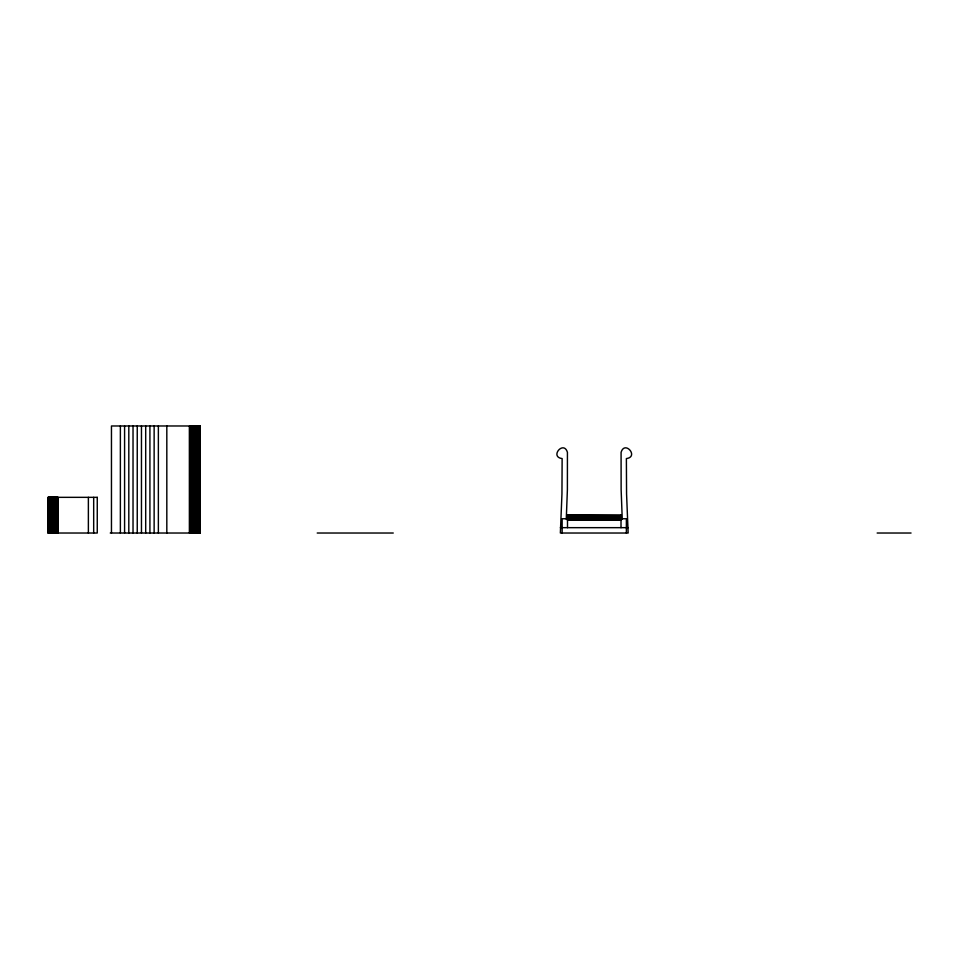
<?xml version="1.0" encoding="UTF-8"?>
<svg xmlns="http://www.w3.org/2000/svg" width="959" height="959" viewBox="0 0 959 959"><rect width="100%" height="100%" fill="white"/><g stroke="black" fill="none" stroke-linecap="round" stroke-linejoin="round"><path stroke-width="1.44" d="M566.266 519.239L567.392 489.677L567.428 452.372C563.772 439.893 549.243 456.904 562.13 458.57L561.95 493.909L560.368 533.024L628.157 533.024L626.563 493.909L626.383 458.57C639.269 456.904 624.741 439.893 621.084 452.372L621.132 489.677L622.259 519.239M621.012 515.295L567.5 515.247L621.012 515.439M567.5 515.534L621.012 515.642M567.5 515.894L621.012 515.762M567.5 516.038L621.012 516.038M567.5 516.206L621.012 516.206M567.5 516.374L621.012 516.374M567.5 516.553L621.012 516.553M567.5 516.745L621.012 516.745M567.5 516.949L621.012 516.949M567.5 517.165L621.012 517.165M567.5 517.38L621.012 517.38M567.5 517.62L621.012 517.62M567.5 517.86L621.012 517.86M567.5 518.1L621.012 518.1M567.5 518.351L621.012 518.351M567.5 518.615L621.012 518.615M567.5 519.143L621.012 519.143M567.5 519.418L621.012 519.418M567.5 519.694L621.012 519.694M567.5 519.97L621.012 519.97M567.5 520.246L621.012 520.246M560.368 527.666L628.157 527.666M110.249 533.024L200.167 533.024L200.191 425.976L111.46 425.976L111.46 533.024M317.213 533.024L393.262 533.024M877.149 533.024L911.05 533.024M626.371 533.024L626.371 518.747L562.142 518.747L562.142 533.024M621.012 515.175L621.012 527.666M567.5 515.175L567.5 527.666M200.083 425.976L200.083 533.024M199.736 425.976L199.844 533.024M199.616 425.976L199.616 533.024M199.328 425.976L199.484 533.024M199.172 425.976L199.172 533.024M199.004 425.976L199.004 533.024M198.825 425.976L198.825 533.024M198.633 425.976L198.633 533.024M198.429 425.976L198.429 533.024M198.213 425.976L198.213 533.024M197.986 425.976L197.986 533.024M197.758 425.976L197.758 533.024M197.518 425.976L197.518 533.024M197.266 425.976L197.266 533.024M197.015 425.976L197.015 533.024M196.763 425.976L196.763 533.024M196.499 425.976L196.499 533.024M196.223 425.976L196.223 533.024M195.948 425.976L195.948 533.024M195.672 425.976L195.672 533.024M195.396 425.976L195.396 533.024M195.121 425.976L195.121 533.024M194.833 425.976L194.833 533.024M194.557 425.976L194.557 533.024M194.281 425.976L194.281 533.024M193.994 425.976L193.994 533.024M193.718 425.976L193.718 533.024M193.454 425.976L193.454 533.024M193.179 425.976L193.179 533.024M192.915 425.976L192.915 533.024M192.651 425.976L192.651 533.024M192.399 425.976L192.399 533.024M192.16 425.976L192.16 533.024M191.92 425.976L191.92 533.024M191.692 425.976L191.692 533.024M191.464 425.976L191.464 533.024M191.249 425.976L191.249 533.024M191.045 425.976L191.045 533.024M190.853 425.976L190.853 533.024M190.673 425.976L190.673 533.024M190.505 425.976L190.338 533.024M190.194 425.976L190.194 533.024M190.062 425.976L189.942 533.024M189.834 425.976L189.738 533.024M166.818 425.976L166.818 533.024M158.367 425.976L158.367 533.024M154.135 425.976L154.135 533.024M149.916 425.976L149.916 533.024M145.696 425.976L145.696 533.024M141.464 425.976L141.464 533.024M137.245 425.976L137.245 533.024M133.025 425.976L133.025 533.024M128.806 425.976L128.806 533.024M124.586 425.976L124.586 533.024M120.378 425.976L120.378 533.024M93.682 497.337L93.682 533.024M88.372 497.337L88.372 533.024M58.02 497.337L57.984 533.024M57.84 497.337L57.684 533.024M57.516 497.337L57.516 533.024M57.348 497.337L57.348 533.024M57.156 497.337L57.156 533.024M56.953 497.337L56.953 533.024M56.749 497.337L56.749 533.024M56.521 497.337L56.521 533.024M56.293 497.337L56.293 533.024M56.066 497.337L56.066 533.024M55.814 497.337L55.814 533.024M55.562 497.337L55.562 533.024M55.31 497.337L55.31 533.024M55.047 497.337L55.047 533.024M54.783 497.337L54.783 533.024M54.507 497.337L54.507 533.024M54.231 497.337L54.231 533.024M53.956 497.337L53.956 533.024M53.68 497.337L53.68 533.024M53.392 497.337L53.392 533.024M53.117 497.337L53.117 533.024M52.841 497.337L52.841 533.024M52.553 497.337L52.553 533.024M52.277 497.337L52.277 533.024M52.002 497.337L52.002 533.024M51.738 497.337L51.738 533.024M51.474 497.337L51.474 533.024M51.211 497.337L51.211 533.024M50.959 497.337L50.959 533.024M50.707 497.337L50.707 533.024M50.467 497.337L50.467 533.024M50.228 497.337L50.228 533.024M50.012 497.337L50.012 533.024M49.796 497.337L49.796 533.024M49.58 497.337L49.58 533.024M49.389 497.337L49.389 533.024M49.197 497.337L49.197 533.024M49.029 497.337L49.029 533.024M48.717 497.337L48.861 533.024M48.573 497.337L48.573 533.024M48.453 497.337L48.334 533.024M48.178 497.337L48.274 533.024M97.255 497.337L47.962 497.337L47.95 533.024L97.255 533.024L97.255 497.337M189.594 533.024L189.546 425.976L189.51 533.024"/></g></svg>
